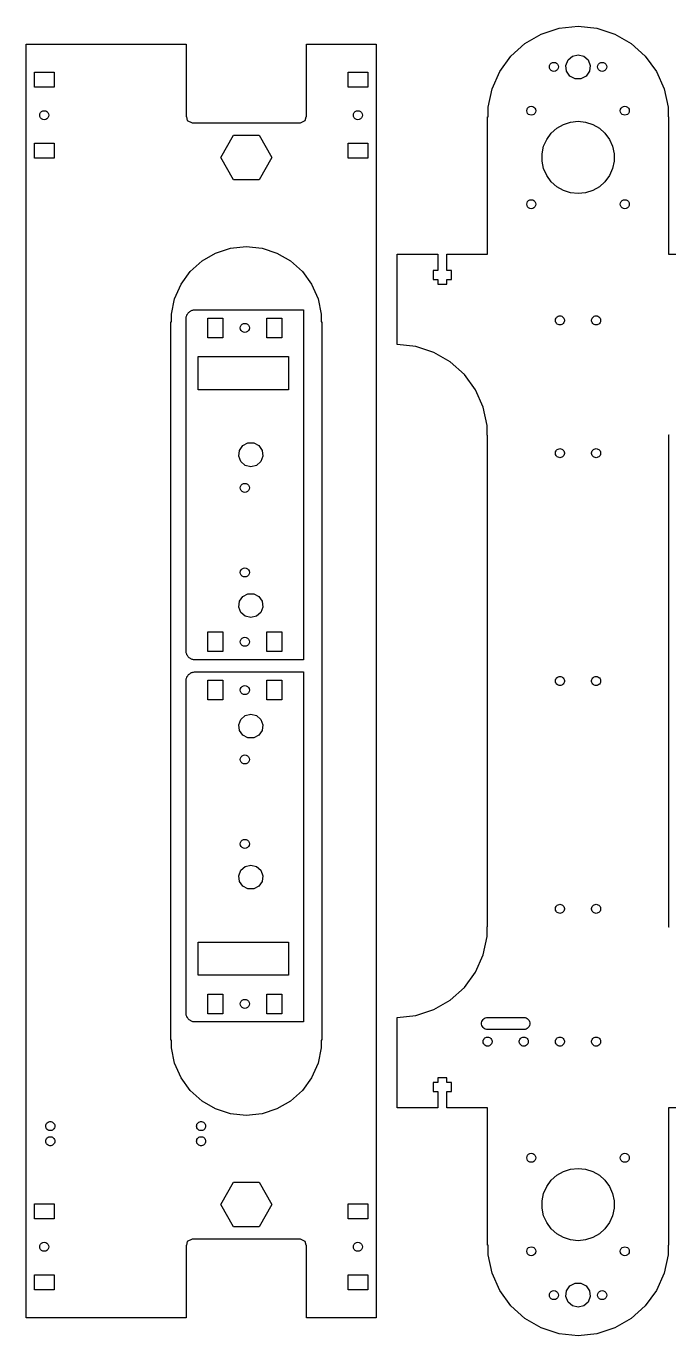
# Model space of a CAD drawing. Extents: x 0 to 491, y 0 to 485.
# Drawn here: x 0.1 to 213.2, y 5.6 to 439.6 of the extents above; entities that cross this region are included whole.
import ezdxf

# ---------------------------------------------------------------- set-up
doc = ezdxf.new("R2010")
doc.units = 0
doc.layers.get('0').update_dxf_attribs({"linetype": 'CONTINUOUS'})

msp = doc.modelspace()

# ---------------------------------------------------------------- linework, layer by layer
at = {"color": 7}
for points in [[(123.138472, 81.139388), (123.138472, 111.139388), (129.375473, 111.795388), (135.340471, 113.733388), (140.772473, 116.868389), (145.432472, 121.065389), (149.119471, 126.139389), (151.670472, 131.86839), (152.974472, 138.00339), (152.974472, 141.13939), (153.138471, 141.13939), (153.138471, 304.139389), (152.974472, 304.139389), (152.974472, 307.275389), (151.670472, 313.410389), (149.119471, 319.139389), (145.432472, 324.213389), (140.772473, 328.410389), (135.340471, 331.54539), (129.375473, 333.48339), (123.138472, 334.139388), (123.138472, 364.13939), (136.638473, 364.13939), (136.638473, 358.639389), (135.138473, 358.639389), (135.138473, 355.63939), (136.638473, 355.63939), (136.638473, 354.13939), (139.638473, 354.13939), (139.638473, 355.63939), (141.138473, 355.63939), (141.138473, 358.639389), (139.638473, 358.639389), (139.638473, 364.13939), (153.138471, 364.13939), (153.138471, 409.639389), (153.302473, 409.639389), (153.302473, 412.775389), (154.606473, 418.910389), (157.157471, 424.63939), (160.844473, 429.71339), (165.504472, 433.91039), (170.936471, 437.045388), (176.901472, 438.983388), (183.138473, 439.639388), (189.375471, 438.983388), (195.340472, 437.045388), (200.772471, 433.91039), (205.432474, 429.71339), (209.119473, 424.63939), (211.670471, 418.910389), (212.974473, 412.775389), (212.974473, 409.639389), (213.138472, 409.639389), (213.138472, 364.13939), (226.638474, 364.13939)], [(0.138472, 11.639389), (0.138472, 433.639389), (53.138471, 433.639389), (53.138471, 409.639389), (53.290473, 409.639389), (53.574473, 408.39239), (55.138472, 407.63939), (91.138471, 407.63939), (92.702473, 408.39239), (92.986473, 409.639389), (93.138473, 409.639389), (93.138473, 433.639389), (116.138472, 433.639389), (116.138472, 11.639389), (93.138473, 11.639389), (93.138473, 35.639389), (92.986473, 35.639389), (92.702473, 36.886388), (91.138471, 37.639388), (55.138472, 37.639388), (53.574473, 36.886388), (53.290473, 35.639389), (53.138471, 35.639389), (53.138471, 11.639389), (0.138472, 11.639389)], [(179.118472, 426.627389), (179.805471, 428.44039), (181.256472, 429.72539), (183.138473, 430.189389), (185.020472, 429.72539), (186.471473, 428.44039), (187.158472, 426.627389), (186.925472, 424.70339), (185.824472, 423.108388), (184.107472, 422.207388), (182.169472, 422.207388), (180.452471, 423.108388), (179.351472, 424.70339), (179.118472, 426.627389)], [(173.638472, 426.13939), (173.711472, 426.603389), (173.924474, 427.021388), (174.256471, 427.353389), (174.674471, 427.56639), (175.138472, 427.63939), (175.602471, 427.56639), (176.020473, 427.353389), (176.352471, 427.021388), (176.565473, 426.603389), (176.638472, 426.13939), (176.565473, 425.675388), (176.352471, 425.257389), (176.020473, 424.925388), (175.602471, 424.71239), (175.138472, 424.63939), (174.674471, 424.71239), (174.256471, 424.925388), (173.924474, 425.257389), (173.711472, 425.675388), (173.638472, 426.13939)], [(189.638472, 426.13939), (189.711471, 426.603389), (189.924473, 427.021388), (190.256473, 427.353389), (190.674473, 427.56639), (191.138471, 427.63939), (191.602473, 427.56639), (192.020472, 427.353389), (192.352473, 427.021388), (192.565472, 426.603389), (192.638471, 426.13939), (192.565472, 425.675388), (192.352473, 425.257389), (192.020472, 424.925388), (191.602473, 424.71239), (191.138471, 424.63939), (190.674473, 424.71239), (190.256473, 424.925388), (189.924473, 425.257389), (189.711471, 425.675388), (189.638472, 426.13939)], [(2.888472, 419.382389), (2.888472, 424.38239), (9.388472, 424.38239), (9.388472, 419.382389), (2.888472, 419.382389)], [(106.888472, 419.382389), (106.888472, 424.38239), (113.388473, 424.38239), (113.388473, 419.382389), (106.888472, 419.382389)], [(166.138473, 411.639388), (166.211473, 412.103389), (166.424472, 412.521389), (166.756472, 412.853389), (167.174472, 413.066388), (167.638473, 413.13939), (168.102472, 413.066388), (168.520471, 412.853389), (168.852472, 412.521389), (169.065473, 412.103389), (169.138473, 411.639388), (169.065473, 411.175389), (168.852472, 410.75739), (168.520471, 410.425389), (168.102472, 410.21239), (167.638473, 410.139388), (167.174472, 410.21239), (166.756472, 410.425389), (166.424472, 410.75739), (166.211473, 411.175389), (166.138473, 411.639388)], [(197.138473, 411.639388), (197.211473, 412.103389), (197.424472, 412.521389), (197.756472, 412.853389), (198.174472, 413.066388), (198.638473, 413.13939), (199.102472, 413.066388), (199.520471, 412.853389), (199.852472, 412.521389), (200.065473, 412.103389), (200.138473, 411.639388), (200.065473, 411.175389), (199.852472, 410.75739), (199.520471, 410.425389), (199.102472, 410.21239), (198.638473, 410.139388), (198.174472, 410.21239), (197.756472, 410.425389), (197.424472, 410.75739), (197.211473, 411.175389), (197.138473, 411.639388)], [(4.638472, 410.126389), (4.711472, 410.590388), (4.924472, 411.00839), (5.256472, 411.34039), (5.674472, 411.553389), (6.138472, 411.626389), (6.602472, 411.553389), (7.020472, 411.34039), (7.352472, 411.00839), (7.565472, 410.590388), (7.638472, 410.126389), (7.565472, 409.66239), (7.352472, 409.244388), (7.020472, 408.91239), (6.602472, 408.699389), (6.138472, 408.626389), (5.674472, 408.699389), (5.256472, 408.91239), (4.924472, 409.244388), (4.711472, 409.66239), (4.638472, 410.126389)], [(108.638473, 410.126389), (108.711472, 410.590388), (108.924471, 411.00839), (109.256472, 411.34039), (109.674474, 411.553389), (110.138472, 411.626389), (110.602471, 411.553389), (111.020473, 411.34039), (111.352471, 411.00839), (111.565473, 410.590388), (111.638472, 410.126389), (111.565473, 409.66239), (111.352471, 409.244388), (111.020473, 408.91239), (110.602471, 408.699389), (110.138472, 408.626389), (109.674474, 408.699389), (109.256472, 408.91239), (108.924471, 409.244388), (108.711472, 409.66239), (108.638473, 410.126389)], [(171.204472, 394.88539), (171.204472, 397.393389), (171.725471, 399.84739), (172.746472, 402.13939), (174.220471, 404.169389), (176.085472, 405.847389), (178.257471, 407.102389), (180.643471, 407.877388), (183.138473, 408.139389), (185.633473, 407.877388), (188.019473, 407.102389), (190.191472, 405.847389), (192.056472, 404.169389), (193.530471, 402.13939), (194.551472, 399.84739), (195.072471, 397.393389), (195.072471, 394.88539), (194.551472, 392.431389), (193.530471, 390.139388), (192.056472, 388.109389), (190.191472, 386.431389), (188.019473, 385.176389), (185.633473, 384.40139), (183.138473, 384.139389), (180.643471, 384.40139), (178.257471, 385.176389), (176.085472, 386.431389), (174.220471, 388.109389), (172.746472, 390.139388), (171.725471, 392.431389), (171.204472, 394.88539)], [(2.888472, 395.869389), (2.888472, 400.86939), (9.388472, 400.86939), (9.388472, 395.869389), (2.888472, 395.869389)], [(64.638473, 396.139391), (68.888472, 403.50039), (77.388472, 403.50039), (81.638473, 396.139391), (77.388472, 388.778389), (68.888472, 388.778389), (64.638473, 396.139391)], [(106.888472, 395.869389), (106.888472, 400.86939), (113.388473, 400.86939), (113.388473, 395.869389), (106.888472, 395.869389)], [(166.138473, 380.639388), (166.211473, 381.103389), (166.424472, 381.521389), (166.756472, 381.853389), (167.174472, 382.066388), (167.638473, 382.13939), (168.102472, 382.066388), (168.520471, 381.853389), (168.852472, 381.521389), (169.065473, 381.103389), (169.138473, 380.639388), (169.065473, 380.175389), (168.852472, 379.75739), (168.520471, 379.425389), (168.102472, 379.21239), (167.638473, 379.139388), (167.174472, 379.21239), (166.756472, 379.425389), (166.424472, 379.75739), (166.211473, 380.175389), (166.138473, 380.639388)], [(197.138473, 380.639388), (197.211473, 381.103389), (197.424472, 381.521389), (197.756472, 381.853389), (198.174472, 382.066388), (198.638473, 382.13939), (199.102472, 382.066388), (199.520471, 381.853389), (199.852472, 381.521389), (200.065473, 381.103389), (200.138473, 380.639388), (200.065473, 380.175389), (199.852472, 379.75739), (199.520471, 379.425389), (199.102472, 379.21239), (198.638473, 379.139388), (198.174472, 379.21239), (197.756472, 379.425389), (197.424472, 379.75739), (197.211473, 380.175389), (197.138473, 380.639388)], [(48.138472, 103.66539), (48.138472, 341.613388), (48.275471, 341.613388), (48.275471, 344.226388), (49.362473, 349.338389), (51.487471, 354.113389), (54.559471, 358.341388), (58.443472, 361.83839), (62.970472, 364.452388), (67.940473, 366.067388), (73.138473, 366.613389), (78.336473, 366.067388), (83.306471, 364.452388), (87.833471, 361.83839), (91.717472, 358.341388), (94.789473, 354.113389), (96.914473, 349.338389), (98.001472, 344.226388), (98.001472, 341.613388), (98.138471, 341.613388), (98.138471, 103.66539), (98.001472, 103.66539), (98.001472, 101.05239), (96.914473, 95.940389), (94.789473, 91.165389), (91.717472, 86.93739), (87.833471, 83.440389), (83.306471, 80.82639), (78.336473, 79.21139), (73.138473, 78.665389), (67.940473, 79.21139), (62.970472, 80.82639), (58.443472, 83.440389), (54.559471, 86.93739), (51.487471, 91.165389), (49.362473, 95.940389), (48.275471, 101.05239), (48.275471, 103.66539), (48.138472, 103.66539)], [(53.138471, 232.63939), (53.138471, 342.63939), (53.147474, 342.874388), (53.175467, 343.10839), (53.221472, 343.339389), (53.285472, 343.566389), (53.366472, 343.787389), (53.465473, 344.001389), (53.580473, 344.20639), (53.711472, 344.40239), (53.857471, 344.58739), (54.017472, 344.760389), (54.190471, 344.920389), (54.375473, 345.066389), (54.571471, 345.197388), (54.776472, 345.312388), (54.990472, 345.411388), (55.211472, 345.492389), (55.438472, 345.556388), (55.669471, 345.602388), (55.903472, 345.630384), (56.138473, 345.639393), (92.138472, 345.63939), (92.138472, 229.639391), (56.138473, 229.639391), (55.903472, 229.648393), (55.669471, 229.676387), (55.438472, 229.722389), (55.211472, 229.786389), (54.990472, 229.867389), (54.776472, 229.96639), (54.571471, 230.08139), (54.375473, 230.212389), (54.190471, 230.358388), (54.017472, 230.518389), (53.857471, 230.691388), (53.711472, 230.87639), (53.580473, 231.072388), (53.465473, 231.277389), (53.366472, 231.491389), (53.285472, 231.712389), (53.221472, 231.939389), (53.175473, 232.170391), (53.147476, 232.404389), (53.138468, 232.63939)], [(60.388472, 336.38939), (60.388472, 342.889388), (65.388473, 342.889388), (65.388473, 336.38939), (60.388472, 336.38939)], [(79.888472, 336.38939), (79.888472, 342.889388), (84.888474, 342.889388), (84.888474, 336.38939), (79.888472, 336.38939)], [(175.646472, 341.982388), (175.646472, 342.296389), (175.711471, 342.60339), (175.839473, 342.889388), (176.023473, 343.143388), (176.256473, 343.35339), (176.528473, 343.509388), (176.826472, 343.606388), (177.138471, 343.639388), (177.450473, 343.606388), (177.748472, 343.509388), (178.020472, 343.35339), (178.253472, 343.143388), (178.437472, 342.889388), (178.565471, 342.60339), (178.630473, 342.296389), (178.630473, 341.982388), (178.565471, 341.67539), (178.437472, 341.389389), (178.253472, 341.135389), (178.020472, 340.92539), (177.748472, 340.769389), (177.450473, 340.672389), (177.138471, 340.639389), (176.826472, 340.672389), (176.528473, 340.769389), (176.256473, 340.92539), (176.023473, 341.135389), (175.839473, 341.389389), (175.711471, 341.67539), (175.646472, 341.982388)], [(187.646474, 341.982388), (187.646474, 342.296389), (187.711472, 342.60339), (187.839471, 342.889388), (188.023472, 343.143388), (188.256472, 343.35339), (188.528472, 343.509388), (188.826473, 343.606388), (189.138473, 343.639388), (189.450472, 343.606388), (189.748473, 343.509388), (190.020473, 343.35339), (190.253473, 343.143388), (190.437474, 342.889388), (190.565473, 342.60339), (190.630471, 342.296389), (190.630471, 341.982388), (190.565473, 341.67539), (190.437474, 341.389389), (190.253473, 341.135389), (190.020473, 340.92539), (189.748473, 340.769389), (189.450472, 340.672389), (189.138473, 340.639389), (188.826473, 340.672389), (188.528472, 340.769389), (188.256472, 340.92539), (188.023472, 341.135389), (187.839471, 341.389389), (187.711472, 341.67539), (187.646474, 341.982388)], [(71.138471, 339.639388), (71.211471, 340.103389), (71.424473, 340.521389), (71.756473, 340.853389), (72.174473, 341.066388), (72.638471, 341.139388), (73.102473, 341.066388), (73.520472, 340.853389), (73.852473, 340.521389), (74.065471, 340.103389), (74.138471, 339.639388), (74.065471, 339.175389), (73.852473, 338.75739), (73.520472, 338.425389), (73.102473, 338.212388), (72.638471, 338.139388), (72.174473, 338.212388), (71.756473, 338.425389), (71.424473, 338.75739), (71.211471, 339.175389), (71.138471, 339.639388)], [(57.138471, 319.139389), (57.138471, 330.13939), (87.138473, 330.13939), (87.138473, 319.139389), (57.138471, 319.139389)], [(213.302472, 304.139389), (213.138472, 304.139389), (213.138472, 141.13939), (213.302472, 141.13939)], [(70.667471, 297.157389), (70.898472, 299.057389), (71.986473, 300.633389), (73.681471, 301.523389), (75.595472, 301.523389), (77.290473, 300.633389), (78.378473, 299.057389), (78.609472, 297.157389), (77.930471, 295.367389), (76.497471, 294.097389), (74.638473, 293.639389), (72.779472, 294.097389), (71.346472, 295.367389), (70.667471, 297.157389)], [(175.646472, 297.982389), (175.646472, 298.296389), (175.711471, 298.603389), (175.839473, 298.889389), (176.023473, 299.143389), (176.256473, 299.353389), (176.528473, 299.509389), (176.826472, 299.606389), (177.138471, 299.639389), (177.450473, 299.606389), (177.748472, 299.509389), (178.020472, 299.353389), (178.253472, 299.143389), (178.437472, 298.889389), (178.565471, 298.603389), (178.630473, 298.296389), (178.630473, 297.982389), (178.565471, 297.675389), (178.437472, 297.389389), (178.253472, 297.135389), (178.020472, 296.925389), (177.748472, 296.769389), (177.450473, 296.672389), (177.138471, 296.639389), (176.826472, 296.672389), (176.528473, 296.769389), (176.256473, 296.925389), (176.023473, 297.135389), (175.839473, 297.389389), (175.711471, 297.675389), (175.646472, 297.982389)], [(187.646474, 297.982389), (187.646474, 298.296389), (187.711472, 298.603389), (187.839471, 298.889389), (188.023472, 299.143389), (188.256472, 299.353389), (188.528472, 299.509389), (188.826473, 299.606389), (189.138473, 299.639389), (189.450472, 299.606389), (189.748473, 299.509389), (190.020473, 299.353389), (190.253473, 299.143389), (190.437474, 298.889389), (190.565473, 298.603389), (190.630471, 298.296389), (190.630471, 297.982389), (190.565473, 297.675389), (190.437474, 297.389389), (190.253473, 297.135389), (190.020473, 296.925389), (189.748473, 296.769389), (189.450472, 296.672389), (189.138473, 296.639389), (188.826473, 296.672389), (188.528472, 296.769389), (188.256472, 296.925389), (188.023472, 297.135389), (187.839471, 297.389389), (187.711472, 297.675389), (187.646474, 297.982389)], [(71.138471, 286.639389), (71.211471, 287.103389), (71.424473, 287.521389), (71.756473, 287.853389), (72.174473, 288.066389), (72.638471, 288.139389), (73.102473, 288.066389), (73.520472, 287.853389), (73.852473, 287.521389), (74.065471, 287.103389), (74.138471, 286.639389), (74.065471, 286.175389), (73.852473, 285.757389), (73.520472, 285.425389), (73.102473, 285.212389), (72.638471, 285.139389), (72.174473, 285.212389), (71.756473, 285.425389), (71.424473, 285.757389), (71.211471, 286.175389), (71.138471, 286.639389)], [(71.138471, 258.639389), (71.211471, 259.103388), (71.424473, 259.52139), (71.756473, 259.85339), (72.174473, 260.066389), (72.638471, 260.139389), (73.102473, 260.066389), (73.520472, 259.85339), (73.852473, 259.52139), (74.065471, 259.103388), (74.138471, 258.639389), (74.065471, 258.17539), (73.852473, 257.757388), (73.520472, 257.42539), (73.102473, 257.212389), (72.638471, 257.139389), (72.174473, 257.212389), (71.756473, 257.42539), (71.424473, 257.757388), (71.211471, 258.17539), (71.138471, 258.639389)], [(70.667471, 247.15739), (70.898472, 249.057389), (71.986473, 250.633388), (73.681471, 251.52339), (75.595472, 251.52339), (77.290473, 250.633388), (78.378473, 249.057389), (78.609472, 247.15739), (77.930471, 245.367389), (76.497471, 244.097389), (74.638473, 243.639388), (72.779472, 244.097389), (71.346472, 245.367389), (70.667471, 247.15739)], [(60.388472, 232.389389), (60.388472, 238.88939), (65.388473, 238.88939), (65.388473, 232.389389), (60.388472, 232.389389)], [(79.888472, 232.389389), (79.888472, 238.88939), (84.888474, 238.88939), (84.888474, 232.389389), (79.888472, 232.389389)], [(71.138471, 235.63939), (71.211471, 236.103389), (71.424473, 236.521388), (71.756473, 236.853389), (72.174473, 237.06639), (72.638471, 237.13939), (73.102473, 237.06639), (73.520472, 236.853389), (73.852473, 236.521388), (74.065471, 236.103389), (74.138471, 235.63939), (74.065471, 235.175388), (73.852473, 234.757389), (73.520472, 234.425388), (73.102473, 234.21239), (72.638471, 234.13939), (72.174473, 234.21239), (71.756473, 234.425388), (71.424473, 234.757389), (71.211471, 235.175388), (71.138471, 235.63939)], [(53.138471, 112.63939), (53.138471, 222.63939), (53.147474, 222.874388), (53.175467, 223.10839), (53.221472, 223.339389), (53.285472, 223.566389), (53.366472, 223.787389), (53.465473, 224.001389), (53.580473, 224.20639), (53.711472, 224.40239), (53.857471, 224.58739), (54.017472, 224.760389), (54.190471, 224.920389), (54.375473, 225.066389), (54.571471, 225.197391), (54.776472, 225.312391), (54.990472, 225.411388), (55.211472, 225.492389), (55.438472, 225.556389), (55.669471, 225.602388), (55.903472, 225.630384), (56.138473, 225.639393), (92.138472, 225.63939), (92.138472, 109.639388), (56.138473, 109.639388), (55.903472, 109.648391), (55.669471, 109.676384), (55.438472, 109.722389), (55.211472, 109.786389), (54.990472, 109.86739), (54.776472, 109.96639), (54.571471, 110.08139), (54.375473, 110.212389), (54.190471, 110.358388), (54.017472, 110.518389), (53.857471, 110.691388), (53.711472, 110.87639), (53.580473, 111.072388), (53.465473, 111.277389), (53.366472, 111.491389), (53.285472, 111.712389), (53.221472, 111.939389), (53.175473, 112.170388), (53.147476, 112.40439), (53.138468, 112.63939)], [(60.388472, 216.38939), (60.388472, 222.889389), (65.388473, 222.889389), (65.388473, 216.38939), (60.388472, 216.38939)], [(79.888472, 216.38939), (79.888472, 222.889389), (84.888474, 222.889389), (84.888474, 216.38939), (79.888472, 216.38939)], [(175.646472, 222.48239), (175.646472, 222.796388), (175.711471, 223.103389), (175.839473, 223.38939), (176.023473, 223.64339), (176.256473, 223.853389), (176.528473, 224.00939), (176.826472, 224.10639), (177.138471, 224.13939), (177.450473, 224.10639), (177.748472, 224.00939), (178.020472, 223.853389), (178.253472, 223.64339), (178.437472, 223.38939), (178.565471, 223.103389), (178.630473, 222.796388), (178.630473, 222.48239), (178.565471, 222.175389), (178.437472, 221.889391), (178.253472, 221.635391), (178.020472, 221.425389), (177.748472, 221.269388), (177.450473, 221.172388), (177.138471, 221.139391), (176.826472, 221.172388), (176.528473, 221.269388), (176.256473, 221.425389), (176.023473, 221.635391), (175.839473, 221.889391), (175.711471, 222.175389), (175.646472, 222.48239)], [(187.646474, 222.48239), (187.646474, 222.796388), (187.711472, 223.103389), (187.839471, 223.38939), (188.023472, 223.64339), (188.256472, 223.853389), (188.528472, 224.00939), (188.826473, 224.10639), (189.138473, 224.13939), (189.450472, 224.10639), (189.748473, 224.00939), (190.020473, 223.853389), (190.253473, 223.64339), (190.437474, 223.38939), (190.565473, 223.103389), (190.630471, 222.796388), (190.630471, 222.48239), (190.565473, 222.175389), (190.437474, 221.889391), (190.253473, 221.635391), (190.020473, 221.425389), (189.748473, 221.269388), (189.450472, 221.172388), (189.138473, 221.139391), (188.826473, 221.172388), (188.528472, 221.269388), (188.256472, 221.425389), (188.023472, 221.635391), (187.839471, 221.889391), (187.711472, 222.175389), (187.646474, 222.48239)], [(71.138471, 219.639388), (71.211471, 220.10339), (71.424473, 220.521389), (71.756473, 220.853389), (72.174473, 221.066388), (72.638471, 221.139391), (73.102473, 221.066388), (73.520472, 220.853389), (73.852473, 220.521389), (74.065471, 220.10339), (74.138471, 219.639388), (74.065471, 219.175389), (73.852473, 218.75739), (73.520472, 218.425389), (73.102473, 218.212391), (72.638471, 218.139388), (72.174473, 218.212391), (71.756473, 218.425389), (71.424473, 218.75739), (71.211471, 219.175389), (71.138471, 219.639388)], [(70.667471, 208.121388), (71.346472, 209.911388), (72.779472, 211.181388), (74.638473, 211.63939), (76.497471, 211.181388), (77.930471, 209.911388), (78.609472, 208.121388), (78.378473, 206.221389), (77.290473, 204.64539), (75.595472, 203.755388), (73.681471, 203.755388), (71.986473, 204.64539), (70.898472, 206.221389), (70.667471, 208.121388)], [(71.138471, 196.639389), (71.211471, 197.10339), (71.424473, 197.52139), (71.756473, 197.85339), (72.174473, 198.066389), (72.638471, 198.139389), (73.102473, 198.066389), (73.520472, 197.85339), (73.852473, 197.52139), (74.065471, 197.10339), (74.138471, 196.639389), (74.065471, 196.17539), (73.852473, 195.757388), (73.520472, 195.42539), (73.102473, 195.212389), (72.638471, 195.139389), (72.174473, 195.212389), (71.756473, 195.42539), (71.424473, 195.757388), (71.211471, 196.17539), (71.138471, 196.639389)], [(71.138471, 168.639388), (71.211471, 169.10339), (71.424473, 169.521389), (71.756473, 169.85339), (72.174473, 170.066389), (72.638471, 170.139388), (73.102473, 170.066389), (73.520472, 169.85339), (73.852473, 169.521389), (74.065471, 169.10339), (74.138471, 168.639388), (74.065471, 168.17539), (73.852473, 167.75739), (73.520472, 167.42539), (73.102473, 167.212388), (72.638471, 167.139389), (72.174473, 167.212388), (71.756473, 167.42539), (71.424473, 167.75739), (71.211471, 168.17539), (71.138471, 168.639388)], [(70.667471, 158.12139), (71.346472, 159.91139), (72.779472, 161.18139), (74.638473, 161.639388), (76.497471, 161.18139), (77.930471, 159.91139), (78.609472, 158.12139), (78.378473, 156.22139), (77.290473, 154.645388), (75.595472, 153.755389), (73.681471, 153.755389), (71.986473, 154.645388), (70.898472, 156.22139), (70.667471, 158.12139)], [(175.646472, 146.982389), (175.646472, 147.296389), (175.711471, 147.603388), (175.839473, 147.889389), (176.023473, 148.143389), (176.256473, 148.353391), (176.528473, 148.509389), (176.826472, 148.606389), (177.138471, 148.639389), (177.450473, 148.606389), (177.748472, 148.509389), (178.020472, 148.353391), (178.253472, 148.143389), (178.437472, 147.889389), (178.565471, 147.603388), (178.630473, 147.296389), (178.630473, 146.982389), (178.565471, 146.67539), (178.437472, 146.389389), (178.253472, 146.135389), (178.020472, 145.92539), (177.748472, 145.769389), (177.450473, 145.672389), (177.138471, 145.639389), (176.826472, 145.672389), (176.528473, 145.769389), (176.256473, 145.92539), (176.023473, 146.135389), (175.839473, 146.389389), (175.711471, 146.67539), (175.646472, 146.982389)], [(187.646474, 146.982389), (187.646474, 147.296389), (187.711472, 147.603388), (187.839471, 147.889389), (188.023472, 148.143389), (188.256472, 148.353391), (188.528472, 148.509389), (188.826473, 148.606389), (189.138473, 148.639389), (189.450472, 148.606389), (189.748473, 148.509389), (190.020473, 148.353391), (190.253473, 148.143389), (190.437474, 147.889389), (190.565473, 147.603388), (190.630471, 147.296389), (190.630471, 146.982389), (190.565473, 146.67539), (190.437474, 146.389389), (190.253473, 146.135389), (190.020473, 145.92539), (189.748473, 145.769389), (189.450472, 145.672389), (189.138473, 145.639389), (188.826473, 145.672389), (188.528472, 145.769389), (188.256472, 145.92539), (188.023472, 146.135389), (187.839471, 146.389389), (187.711472, 146.67539), (187.646474, 146.982389)], [(57.138471, 125.139388), (57.138471, 136.139388), (87.138473, 136.139388), (87.138473, 125.139388), (57.138471, 125.139388)], [(60.388472, 112.389389), (60.388472, 118.889391), (65.388473, 118.889391), (65.388473, 112.389389), (60.388472, 112.389389)], [(79.888472, 112.389389), (79.888472, 118.889391), (84.888474, 118.889391), (84.888474, 112.389389), (79.888472, 112.389389)], [(71.138471, 115.63939), (71.211471, 116.103389), (71.424473, 116.521388), (71.756473, 116.853389), (72.174473, 117.06639), (72.638471, 117.13939), (73.102473, 117.06639), (73.520472, 116.853389), (73.852473, 116.521388), (74.065471, 116.103389), (74.138471, 115.63939), (74.065471, 115.175388), (73.852473, 114.757389), (73.520472, 114.425389), (73.102473, 114.21239), (72.638471, 114.13939), (72.174473, 114.21239), (71.756473, 114.425389), (71.424473, 114.757389), (71.211471, 115.175388), (71.138471, 115.63939)], [(151.149473, 108.930389), (151.149473, 109.348389), (151.236471, 109.757391), (151.406473, 110.13939), (151.652472, 110.47739), (151.962471, 110.757389), (152.325471, 110.966388), (152.722473, 111.095389), (153.138471, 111.139388), (165.138473, 111.139388), (165.554471, 111.095389), (165.951473, 110.966388), (166.314473, 110.757389), (166.624471, 110.47739), (166.870473, 110.13939), (167.040473, 109.757391), (167.127473, 109.348389), (167.127473, 108.930389), (167.040473, 108.52139), (166.870473, 108.139388), (166.624471, 107.80139), (166.314473, 107.521389), (165.951473, 107.312389), (165.554471, 107.183388), (165.138473, 107.13939), (153.138471, 107.13939), (152.722473, 107.183388), (152.325471, 107.312389), (151.962471, 107.521389), (151.652472, 107.80139), (151.406473, 108.139388), (151.236471, 108.52139), (151.149473, 108.930389)], [(151.646472, 102.982389), (151.646472, 103.29639), (151.711471, 103.603388), (151.839473, 103.889389), (152.023473, 104.143389), (152.256473, 104.353388), (152.528473, 104.509389), (152.826472, 104.606389), (153.138471, 104.639389), (153.450473, 104.606389), (153.748472, 104.509389), (154.020472, 104.353388), (154.253472, 104.143389), (154.437472, 103.889389), (154.565471, 103.603388), (154.630473, 103.29639), (154.630473, 102.982389), (154.565471, 102.675388), (154.437472, 102.38939), (154.253472, 102.13539), (154.020472, 101.925388), (153.748472, 101.76939), (153.450473, 101.67239), (153.138471, 101.63939), (152.826472, 101.67239), (152.528473, 101.76939), (152.256473, 101.925388), (152.023473, 102.13539), (151.839473, 102.38939), (151.711471, 102.675388), (151.646472, 102.982389)], [(163.646471, 102.982389), (163.646471, 103.29639), (163.711472, 103.603388), (163.839471, 103.889389), (164.023472, 104.143389), (164.256472, 104.353388), (164.528472, 104.509389), (164.826473, 104.606389), (165.138473, 104.639389), (165.450472, 104.606389), (165.748473, 104.509389), (166.020473, 104.353388), (166.253473, 104.143389), (166.437471, 103.889389), (166.565473, 103.603388), (166.630471, 103.29639), (166.630471, 102.982389), (166.565473, 102.675388), (166.437471, 102.38939), (166.253473, 102.13539), (166.020473, 101.925388), (165.748473, 101.76939), (165.450472, 101.67239), (165.138473, 101.63939), (164.826473, 101.67239), (164.528472, 101.76939), (164.256472, 101.925388), (164.023472, 102.13539), (163.839471, 102.38939), (163.711472, 102.675388), (163.646471, 102.982389)], [(175.646472, 102.982389), (175.646472, 103.29639), (175.711471, 103.603388), (175.839473, 103.889389), (176.023473, 104.143389), (176.256473, 104.353388), (176.528473, 104.509389), (176.826472, 104.606389), (177.138471, 104.639389), (177.450473, 104.606389), (177.748472, 104.509389), (178.020472, 104.353388), (178.253472, 104.143389), (178.437472, 103.889389), (178.565471, 103.603388), (178.630473, 103.29639), (178.630473, 102.982389), (178.565471, 102.675388), (178.437472, 102.38939), (178.253472, 102.13539), (178.020472, 101.925388), (177.748472, 101.76939), (177.450473, 101.67239), (177.138471, 101.63939), (176.826472, 101.67239), (176.528473, 101.76939), (176.256473, 101.925388), (176.023473, 102.13539), (175.839473, 102.38939), (175.711471, 102.675388), (175.646472, 102.982389)], [(187.646474, 102.982389), (187.646474, 103.29639), (187.711472, 103.603388), (187.839471, 103.889389), (188.023472, 104.143389), (188.256472, 104.353388), (188.528472, 104.509389), (188.826473, 104.606389), (189.138473, 104.639389), (189.450472, 104.606389), (189.748473, 104.509389), (190.020473, 104.353388), (190.253473, 104.143389), (190.437474, 103.889389), (190.565473, 103.603388), (190.630471, 103.29639), (190.630471, 102.982389), (190.565473, 102.675388), (190.437474, 102.38939), (190.253473, 102.13539), (190.020473, 101.925388), (189.748473, 101.76939), (189.450472, 101.67239), (189.138473, 101.63939), (188.826473, 101.67239), (188.528472, 101.76939), (188.256472, 101.925388), (188.023472, 102.13539), (187.839471, 102.38939), (187.711472, 102.675388), (187.646474, 102.982389)], [(226.638474, 81.139388), (213.138472, 81.139388), (213.138472, 35.639389), (212.974473, 35.639389), (212.974473, 32.503389), (211.670471, 26.368389), (209.119473, 20.639388), (205.432474, 15.565388), (200.772471, 11.368388), (195.340472, 8.23339), (189.375471, 6.29539), (183.138473, 5.639393), (176.901472, 6.29539), (170.936471, 8.23339), (165.504472, 11.368388), (160.844473, 15.565388), (157.157471, 20.639388), (154.606473, 26.368389), (153.302473, 32.503389), (153.302473, 35.639389), (153.138471, 35.639389), (153.138471, 81.139388), (139.638473, 81.139388), (139.638473, 86.639389), (141.138473, 86.639389), (141.138473, 89.639388), (139.638473, 89.639388), (139.638473, 91.139388), (136.638473, 91.139388), (136.638473, 89.639388), (135.138473, 89.639388), (135.138473, 86.639389), (136.638473, 86.639389), (136.638473, 81.139388), (123.138472, 81.139388)], [(6.638472, 75.139389), (6.671472, 75.451389), (6.768472, 75.74939), (6.924472, 76.02139), (7.134472, 76.25439), (7.388472, 76.43839), (7.674472, 76.566389), (7.981472, 76.631388), (8.295472, 76.631388), (8.602472, 76.566389), (8.888472, 76.43839), (9.142472, 76.25439), (9.352472, 76.02139), (9.508472, 75.74939), (9.605472, 75.451389), (9.638472, 75.139389), (9.605472, 74.82739), (9.508472, 74.529388), (9.352472, 74.257388), (9.142472, 74.024388), (8.888472, 73.840388), (8.602472, 73.712389), (8.295472, 73.64739), (7.981472, 73.64739), (7.674472, 73.712389), (7.388472, 73.840388), (7.134472, 74.024388), (6.924472, 74.257388), (6.768472, 74.529388), (6.671472, 74.82739), (6.638472, 75.139389)], [(56.638472, 75.139389), (56.671472, 75.451389), (56.768472, 75.74939), (56.924473, 76.02139), (57.134472, 76.25439), (57.388472, 76.43839), (57.674473, 76.566389), (57.981472, 76.631388), (58.295472, 76.631388), (58.602471, 76.566389), (58.888472, 76.43839), (59.142472, 76.25439), (59.352471, 76.02139), (59.508472, 75.74939), (59.605472, 75.451389), (59.638472, 75.139389), (59.605472, 74.82739), (59.508472, 74.529388), (59.352471, 74.257388), (59.142472, 74.024388), (58.888472, 73.840388), (58.602471, 73.712389), (58.295472, 73.64739), (57.981472, 73.64739), (57.674473, 73.712389), (57.388472, 73.840388), (57.134472, 74.024388), (56.924473, 74.257388), (56.768472, 74.529388), (56.671472, 74.82739), (56.638472, 75.139389)], [(6.638472, 70.139388), (6.671472, 70.45139), (6.768472, 70.749389), (6.924472, 71.021389), (7.134472, 71.254389), (7.388472, 71.438389), (7.674472, 71.566388), (7.981472, 71.631389), (8.295472, 71.631389), (8.602472, 71.566388), (8.888472, 71.438389), (9.142472, 71.254389), (9.352472, 71.021389), (9.508472, 70.749389), (9.605472, 70.45139), (9.638472, 70.139388), (9.605472, 69.827388), (9.508472, 69.52939), (9.352472, 69.25739), (9.142472, 69.02439), (8.888472, 68.84039), (8.602472, 68.71239), (8.295472, 68.647389), (7.981472, 68.647389), (7.674472, 68.71239), (7.388472, 68.84039), (7.134472, 69.02439), (6.924472, 69.25739), (6.768472, 69.52939), (6.671472, 69.827388), (6.638472, 70.139388)], [(56.638472, 70.139388), (56.671472, 70.45139), (56.768472, 70.749389), (56.924473, 71.021389), (57.134472, 71.254389), (57.388472, 71.438389), (57.674473, 71.566388), (57.981472, 71.631389), (58.295472, 71.631389), (58.602471, 71.566388), (58.888472, 71.438389), (59.142472, 71.254389), (59.352471, 71.021389), (59.508472, 70.749389), (59.605472, 70.45139), (59.638472, 70.139388), (59.605472, 69.827388), (59.508472, 69.52939), (59.352471, 69.25739), (59.142472, 69.02439), (58.888472, 68.84039), (58.602471, 68.71239), (58.295472, 68.647389), (57.981472, 68.647389), (57.674473, 68.71239), (57.388472, 68.84039), (57.134472, 69.02439), (56.924473, 69.25739), (56.768472, 69.52939), (56.671472, 69.827388), (56.638472, 70.139388)], [(166.138473, 64.63939), (166.211473, 65.103389), (166.424472, 65.521388), (166.756472, 65.853389), (167.174472, 66.066388), (167.638473, 66.13939), (168.102472, 66.066388), (168.520471, 65.853389), (168.852472, 65.521388), (169.065473, 65.103389), (169.138473, 64.63939), (169.065473, 64.175389), (168.852472, 63.757389), (168.520471, 63.425389), (168.102472, 63.21239), (167.638473, 63.139391), (167.174472, 63.21239), (166.756472, 63.425389), (166.424472, 63.757389), (166.211473, 64.175389), (166.138473, 64.63939)], [(197.138473, 64.63939), (197.211473, 65.103389), (197.424472, 65.521388), (197.756472, 65.853389), (198.174472, 66.066388), (198.638473, 66.13939), (199.102472, 66.066388), (199.520471, 65.853389), (199.852472, 65.521388), (200.065473, 65.103389), (200.138473, 64.63939), (200.065473, 64.175389), (199.852472, 63.757389), (199.520471, 63.425389), (199.102472, 63.21239), (198.638473, 63.139391), (198.174472, 63.21239), (197.756472, 63.425389), (197.424472, 63.757389), (197.211473, 64.175389), (197.138473, 64.63939)], [(171.204472, 47.88539), (171.204472, 50.393388), (171.725471, 52.84739), (172.746472, 55.13939), (174.220471, 57.169389), (176.085472, 58.847389), (178.257471, 60.102389), (180.643471, 60.877388), (183.138473, 61.139389), (185.633473, 60.877388), (188.019473, 60.102389), (190.191472, 58.847389), (192.056472, 57.169389), (193.530471, 55.13939), (194.551472, 52.84739), (195.072471, 50.393388), (195.072471, 47.88539), (194.551472, 45.431388), (193.530471, 43.139388), (192.056472, 41.109389), (190.191472, 39.431389), (188.019473, 38.176389), (185.633473, 37.40139), (183.138473, 37.139389), (180.643471, 37.40139), (178.257471, 38.176389), (176.085472, 39.431389), (174.220471, 41.109389), (172.746472, 43.139388), (171.725471, 45.431388), (171.204472, 47.88539)], [(64.638473, 49.13939), (68.888472, 56.500389), (77.388472, 56.500389), (81.638473, 49.13939), (77.388472, 41.778388), (68.888472, 41.778388), (64.638473, 49.13939)], [(2.888472, 44.409388), (2.888472, 49.40939), (9.388472, 49.40939), (9.388472, 44.409388), (2.888472, 44.409388)], [(106.888472, 44.409388), (106.888472, 49.40939), (113.388473, 49.40939), (113.388473, 44.409388), (106.888472, 44.409388)], [(4.638472, 35.152389), (4.711472, 35.616388), (4.924472, 36.03439), (5.256472, 36.366388), (5.674472, 36.579389), (6.138472, 36.652389), (6.602472, 36.579389), (7.020472, 36.366388), (7.352472, 36.03439), (7.565472, 35.616388), (7.638472, 35.152389), (7.565472, 34.688391), (7.352472, 34.270388), (7.020472, 33.938391), (6.602472, 33.725389), (6.138472, 33.652389), (5.674472, 33.725389), (5.256472, 33.938391), (4.924472, 34.270388), (4.711472, 34.688391), (4.638472, 35.152389)], [(108.638473, 35.152389), (108.711472, 35.616388), (108.924471, 36.03439), (109.256472, 36.366388), (109.674474, 36.579389), (110.138472, 36.652389), (110.602471, 36.579389), (111.020473, 36.366388), (111.352471, 36.03439), (111.565473, 35.616388), (111.638472, 35.152389), (111.565473, 34.688391), (111.352471, 34.270388), (111.020473, 33.938391), (110.602471, 33.725389), (110.138472, 33.652389), (109.674474, 33.725389), (109.256472, 33.938391), (108.924471, 34.270388), (108.711472, 34.688391), (108.638473, 35.152389)], [(166.138473, 33.63939), (166.211473, 34.103389), (166.424472, 34.521388), (166.756472, 34.853389), (167.174472, 35.066391), (167.638473, 35.13939), (168.102472, 35.066391), (168.520471, 34.853389), (168.852472, 34.521388), (169.065473, 34.103389), (169.138473, 33.63939), (169.065473, 33.175389), (168.852472, 32.757389), (168.520471, 32.425389), (168.102472, 32.21239), (167.638473, 32.13939), (167.174472, 32.21239), (166.756472, 32.425389), (166.424472, 32.757389), (166.211473, 33.175389), (166.138473, 33.63939)], [(197.138473, 33.63939), (197.211473, 34.103389), (197.424472, 34.521388), (197.756472, 34.853389), (198.174472, 35.066391), (198.638473, 35.13939), (199.102472, 35.066391), (199.520471, 34.853389), (199.852472, 34.521388), (200.065473, 34.103389), (200.138473, 33.63939), (200.065473, 33.175389), (199.852472, 32.757389), (199.520471, 32.425389), (199.102472, 32.21239), (198.638473, 32.13939), (198.174472, 32.21239), (197.756472, 32.425389), (197.424472, 32.757389), (197.211473, 33.175389), (197.138473, 33.63939)], [(2.888472, 20.896388), (2.888472, 25.896389), (9.388472, 25.896389), (9.388472, 20.896388), (2.888472, 20.896388)], [(106.888472, 20.896388), (106.888472, 25.896389), (113.388473, 25.896389), (113.388473, 20.896388), (106.888472, 20.896388)], [(179.118472, 18.651389), (179.351472, 20.575389), (180.452471, 22.17039), (182.169472, 23.07139), (184.107472, 23.07139), (185.824472, 22.17039), (186.925472, 20.575389), (187.158472, 18.651389), (186.471473, 16.838388), (185.020472, 15.553388), (183.138473, 15.089389), (181.256472, 15.553388), (179.805471, 16.838388), (179.118472, 18.651389)], [(173.638472, 19.139388), (173.711472, 19.60339), (173.924474, 20.021389), (174.256471, 20.35339), (174.674471, 20.566388), (175.138472, 20.639388), (175.602471, 20.566388), (176.020473, 20.35339), (176.352471, 20.021389), (176.565473, 19.60339), (176.638472, 19.139388), (176.565473, 18.67539), (176.352471, 18.25739), (176.020473, 17.92539), (175.602471, 17.712388), (175.138472, 17.639388), (174.674471, 17.712388), (174.256471, 17.92539), (173.924474, 18.25739), (173.711472, 18.67539), (173.638472, 19.139388)], [(189.638472, 19.139388), (189.711471, 19.60339), (189.924473, 20.021389), (190.256473, 20.35339), (190.674473, 20.566388), (191.138471, 20.639388), (191.602473, 20.566388), (192.020472, 20.35339), (192.352473, 20.021389), (192.565472, 19.60339), (192.638471, 19.139388), (192.565472, 18.67539), (192.352473, 18.25739), (192.020472, 17.92539), (191.602473, 17.712388), (191.138471, 17.639388), (190.674473, 17.712388), (190.256473, 17.92539), (189.924473, 18.25739), (189.711471, 18.67539), (189.638472, 19.139388)]]:
    msp.add_lwpolyline(points, dxfattribs=at)

doc.saveas('drawing.dxf')
